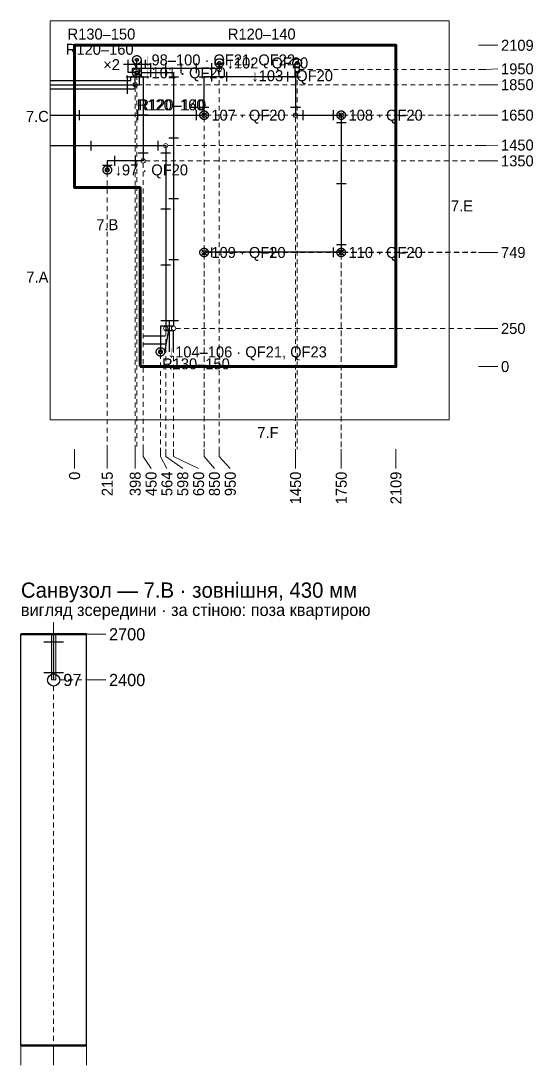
# Paper-space layout '08 Розгортки (продовження)' of a CAD drawing. Header units: millimetres. Extents: x 0 to 841, y 0 to 594.
# Drawn here: x 414 to 498.1, y 284.5 to 455.9 of the extents above; entities that cross this region are included whole.
import ezdxf
from ezdxf.enums import TextEntityAlignment as Align

# ---------------------------------------------------------------- set-up
doc = ezdxf.new("R2010")
doc.units = ezdxf.units.MM
doc.linetypes.add('E_CABLE_DASH', pattern=[360, 240, -120])
for name, color, linetype in [('E-ELEV', 7, 'Continuous'), ('M-FIX', 7, 'Continuous'), ('W-CABLE-DEVICE-RCD', 1, 'E_CABLE_DASH'), ('W-CABLE-LIGHT-RCD', 1, 'E_CABLE_DASH'), ('W-CABLE-SOCKET-RCD', 1, 'E_CABLE_DASH')]:
    doc.layers.add(name, color=color, linetype=linetype)
doc.styles.add('PLEX_LIGHT', font='IBMPlexSans-Light.ttf')

psp = doc.layouts.new('08 Розгортки (продовження)')

# ---------------------------------------------------------------- hatches: boundary and pattern name
at = {"layer": 'E-ELEV', "true_color": 0xe4ded3}
h = psp.add_hatch(color=7, dxfattribs=at)
h.dxf.hatch_style = 1
h.paths.add_polyline_path([(419.05, 347.69), (419.8, 347.69), (419.8, 355.19), (419.05, 355.19)])

# ---------------------------------------------------------------- linework, layer by layer
at = {"layer": 'E-ELEV', "lineweight": 13, "true_color": 0x29251f}
for p, q in [((489.12, 451.85), (490.32, 451.85)), ((490.32, 451.85), (492.32, 451.85)), ((489.12, 447.88), (490.32, 447.88)), ((490.32, 447.88), (492.32, 447.98)), ((489.12, 445.38), (490.32, 445.38)), ((490.32, 445.38), (492.32, 445.38)), ((489.12, 440.38), (490.32, 440.38)), ((490.32, 440.38), (492.32, 440.38)), ((489.12, 435.38), (490.32, 435.38)), ((490.32, 435.38), (492.32, 435.48)), ((489.12, 432.88), (490.32, 432.88)), ((490.32, 432.88), (492.32, 432.88)), ((489.12, 417.85), (490.32, 417.85)), ((490.32, 417.85), (492.32, 417.85)), ((489.12, 405.38), (490.32, 405.38)), ((490.32, 405.38), (492.32, 405.38)), ((489.12, 399.13), (490.32, 399.13)), ((490.32, 399.13), (492.32, 399.13)), ((422.85, 385.58), (422.85, 384.38)), ((428.22, 385.58), (428.22, 384.38)), ((432.8, 385.58), (432.8, 384.38)), ((434.1, 385.58), (434.1, 384.38)), ((436.95, 385.58), (436.95, 384.38)), ((437.8, 385.58), (437.8, 384.38)), ((439.1, 385.58), (439.1, 384.38)), ((444.1, 385.58), (444.1, 384.38)), ((446.6, 385.58), (446.6, 384.38)), ((459.1, 385.58), (459.1, 384.38)), ((466.6, 385.58), (466.6, 384.38)), ((475.57, 385.58), (475.57, 384.38)), ((422.85, 384.38), (422.85, 382.38)), ((428.22, 384.38), (428.22, 382.38)), ((432.8, 384.38), (432.8, 382.38)), ((434.1, 384.38), (435.4, 382.38)), ((436.95, 384.38), (438, 382.38)), ((437.8, 384.38), (440.6, 382.38)), ((439.1, 384.38), (443.2, 382.38)), ((444.1, 384.38), (445.8, 382.38)), ((446.6, 384.38), (448.4, 382.38)), ((459.1, 384.38), (459.1, 382.38)), ((466.6, 384.38), (466.6, 382.38)), ((475.57, 384.38), (475.57, 382.38)), ((424.8, 355.19), (426, 355.19)), ((426, 355.19), (428, 355.19)), ((424.8, 347.69), (426, 347.69)), ((426, 347.69), (428, 347.69)), ((414.05, 287.69), (414.05, 286.49)), ((414.05, 286.49), (414.05, 284.49)), ((419.42, 287.69), (419.42, 286.49)), ((419.42, 286.49), (419.42, 284.49)), ((424.8, 287.69), (424.8, 286.49)), ((424.8, 286.49), (424.8, 284.49))]:
    psp.add_line(p, q, dxfattribs=at)
at = {"layer": 'E-ELEV', "lineweight": 13, "true_color": 0xd9d3c8}
for p, q in [((446.6, 447.53), (446.6, 446.73)), ((459.37, 447.53), (459.37, 446.73)), ((459.72, 447.88), (460.52, 447.88)), ((461.12, 447.88), (461.92, 447.88)), ((462.52, 447.88), (463.32, 447.88)), ((463.92, 447.88), (464.72, 447.88)), ((465.32, 447.88), (466.12, 447.88)), ((466.72, 447.88), (467.52, 447.88)), ((468.12, 447.88), (468.92, 447.88)), ((469.52, 447.88), (470.32, 447.88)), ((470.92, 447.88), (471.72, 447.88)), ((472.32, 447.88), (473.12, 447.88)), ((473.72, 447.88), (474.52, 447.88)), ((475.12, 447.88), (475.92, 447.88)), ((476.52, 447.88), (477.32, 447.88)), ((477.92, 447.88), (478.72, 447.88)), ((479.32, 447.88), (480.12, 447.88)), ((480.72, 447.88), (481.52, 447.88)), ((482.12, 447.88), (482.92, 447.88)), ((483.52, 447.88), (484.32, 447.88)), ((484.92, 447.88), (485.72, 447.88)), ((486.32, 447.88), (487.12, 447.88)), ((487.72, 447.88), (488.52, 447.88)), ((433.07, 446.98), (433.07, 446.18)), ((433.07, 445.58), (433.07, 444.78)), ((446.6, 446.13), (446.6, 445.33)), ((459.37, 446.13), (459.37, 445.33)), ((432.8, 445.03), (432.8, 444.23)), ((433.07, 444.18), (433.07, 443.38)), ((433.15, 445.38), (433.95, 445.38)), ((434.55, 445.38), (435.35, 445.38)), ((435.95, 445.38), (436.75, 445.38)), ((437.35, 445.38), (438.15, 445.38)), ((438.75, 445.38), (439.55, 445.38)), ((440.15, 445.38), (440.95, 445.38)), ((441.55, 445.38), (442.35, 445.38)), ((442.95, 445.38), (443.75, 445.38)), ((444.35, 445.38), (445.15, 445.38)), ((445.75, 445.38), (446.55, 445.38)), ((446.6, 444.73), (446.6, 443.93)), ((447.15, 445.38), (447.95, 445.38)), ((448.55, 445.38), (449.35, 445.38)), ((449.95, 445.38), (450.75, 445.38)), ((451.35, 445.38), (452.15, 445.38)), ((452.75, 445.38), (453.55, 445.38)), ((454.15, 445.38), (454.95, 445.38)), ((455.55, 445.38), (456.35, 445.38)), ((456.95, 445.38), (457.75, 445.38)), ((458.35, 445.38), (459.15, 445.38)), ((459.37, 444.73), (459.37, 443.93)), ((459.75, 445.38), (460.55, 445.38)), ((461.15, 445.38), (461.95, 445.38)), ((462.55, 445.38), (463.35, 445.38)), ((463.95, 445.38), (464.75, 445.38)), ((465.35, 445.38), (466.15, 445.38)), ((466.75, 445.38), (467.55, 445.38)), ((468.15, 445.38), (468.95, 445.38)), ((469.55, 445.38), (470.35, 445.38)), ((470.95, 445.38), (471.75, 445.38)), ((472.35, 445.38), (473.15, 445.38)), ((473.75, 445.38), (474.55, 445.38)), ((475.15, 445.38), (475.95, 445.38)), ((476.55, 445.38), (477.35, 445.38)), ((477.95, 445.38), (478.75, 445.38)), ((479.35, 445.38), (480.15, 445.38)), ((480.75, 445.38), (481.55, 445.38)), ((482.15, 445.38), (482.95, 445.38)), ((483.55, 445.38), (484.35, 445.38)), ((484.95, 445.38), (485.75, 445.38)), ((486.35, 445.38), (487.15, 445.38)), ((487.75, 445.38), (488.55, 445.38)), ((432.8, 443.63), (432.8, 442.83)), ((432.8, 442.23), (432.8, 441.43)), ((433.07, 442.78), (433.07, 441.98)), ((446.6, 443.33), (446.6, 442.53)), ((459.37, 443.33), (459.37, 442.53)), ((432.8, 440.83), (432.8, 440.03)), ((433.07, 441.38), (433.07, 440.58)), ((446.6, 441.93), (446.6, 441.13)), ((446.6, 440.53), (446.6, 439.73)), ((459.37, 441.93), (459.37, 441.13)), ((459.37, 440.53), (459.37, 439.73)), ((432.8, 439.43), (432.8, 438.63)), ((433.07, 439.98), (433.07, 439.18)), ((444.1, 440.03), (444.1, 439.23)), ((444.45, 440.38), (445.25, 440.38)), ((445.85, 440.38), (446.65, 440.38)), ((446.6, 439.13), (446.6, 438.33)), ((447.25, 440.38), (448.05, 440.38)), ((448.65, 440.38), (449.45, 440.38)), ((450.05, 440.38), (450.85, 440.38)), ((451.45, 440.38), (452.25, 440.38)), ((452.85, 440.38), (453.65, 440.38)), ((454.25, 440.38), (455.05, 440.38)), ((455.65, 440.38), (456.45, 440.38)), ((457.05, 440.38), (457.85, 440.38)), ((458.45, 440.38), (459.25, 440.38)), ((459.1, 440.03), (459.1, 439.23)), ((459.37, 439.13), (459.37, 438.33)), ((459.85, 440.38), (460.65, 440.38)), ((461.25, 440.38), (462.05, 440.38)), ((462.65, 440.38), (463.45, 440.38)), ((464.05, 440.38), (464.85, 440.38)), ((465.45, 440.38), (466.25, 440.38)), ((466.6, 440.03), (466.6, 439.23)), ((466.85, 440.38), (467.65, 440.38)), ((466.95, 440.38), (467.75, 440.38)), ((466.95, 440.38), (467.75, 440.38)), ((468.25, 440.38), (469.05, 440.38)), ((468.35, 440.38), (469.15, 440.38)), ((468.35, 440.38), (469.15, 440.38)), ((469.65, 440.38), (470.45, 440.38)), ((469.75, 440.38), (470.55, 440.38)), ((469.75, 440.38), (470.55, 440.38)), ((471.05, 440.38), (471.85, 440.38)), ((471.15, 440.38), (471.95, 440.38)), ((471.15, 440.38), (471.95, 440.38)), ((472.45, 440.38), (473.25, 440.38)), ((472.55, 440.38), (473.35, 440.38)), ((472.55, 440.38), (473.35, 440.38)), ((473.85, 440.38), (474.65, 440.38)), ((473.95, 440.38), (474.75, 440.38)), ((473.95, 440.38), (474.75, 440.38)), ((475.25, 440.38), (476.05, 440.38)), ((475.35, 440.38), (476.15, 440.38)), ((475.35, 440.38), (476.15, 440.38)), ((476.65, 440.38), (477.45, 440.38)), ((476.75, 440.38), (477.55, 440.38)), ((476.75, 440.38), (477.55, 440.38)), ((478.05, 440.38), (478.85, 440.38)), ((478.15, 440.38), (478.95, 440.38)), ((478.15, 440.38), (478.95, 440.38)), ((479.45, 440.38), (480.25, 440.38)), ((479.55, 440.38), (480.35, 440.38)), ((479.55, 440.38), (480.35, 440.38)), ((480.85, 440.38), (481.65, 440.38)), ((480.95, 440.38), (481.75, 440.38)), ((480.95, 440.38), (481.75, 440.38)), ((482.25, 440.38), (483.05, 440.38)), ((482.35, 440.38), (483.15, 440.38)), ((482.35, 440.38), (483.15, 440.38)), ((483.65, 440.38), (484.45, 440.38)), ((483.75, 440.38), (484.55, 440.38)), ((483.75, 440.38), (484.55, 440.38)), ((485.05, 440.38), (485.85, 440.38)), ((485.15, 440.38), (485.95, 440.38)), ((485.15, 440.38), (485.95, 440.38)), ((486.45, 440.38), (487.25, 440.38)), ((486.55, 440.38), (487.35, 440.38)), ((486.55, 440.38), (487.35, 440.38)), ((487.85, 440.38), (488.65, 440.38)), ((487.95, 440.38), (488.75, 440.38)), ((487.95, 440.38), (488.75, 440.38)), ((432.8, 438.03), (432.8, 437.23)), ((433.07, 438.58), (433.07, 437.78)), ((433.07, 437.18), (433.07, 436.38)), ((444.1, 438.63), (444.1, 437.83)), ((444.1, 437.23), (444.1, 436.43)), ((446.6, 437.73), (446.6, 436.93)), ((459.1, 438.63), (459.1, 437.83)), ((459.1, 437.23), (459.1, 436.43)), ((459.37, 437.73), (459.37, 436.93)), ((466.6, 438.63), (466.6, 437.83)), ((466.6, 437.23), (466.6, 436.43)), ((432.8, 436.63), (432.8, 435.83)), ((433.07, 435.78), (433.07, 434.98)), ((438.15, 435.38), (438.95, 435.38)), ((439.55, 435.38), (440.35, 435.38)), ((440.95, 435.38), (441.75, 435.38)), ((442.35, 435.38), (443.15, 435.38)), ((443.75, 435.38), (444.55, 435.38)), ((444.1, 435.83), (444.1, 435.03)), ((445.15, 435.38), (445.95, 435.38)), ((446.55, 435.38), (447.35, 435.38)), ((446.6, 436.33), (446.6, 435.53)), ((447.95, 435.38), (448.75, 435.38)), ((449.35, 435.38), (450.15, 435.38)), ((450.75, 435.38), (451.55, 435.38)), ((452.15, 435.38), (452.95, 435.38)), ((453.55, 435.38), (454.35, 435.38)), ((454.95, 435.38), (455.75, 435.38)), ((456.35, 435.38), (457.15, 435.38)), ((457.75, 435.38), (458.55, 435.38)), ((459.1, 435.83), (459.1, 435.03)), ((459.15, 435.38), (459.95, 435.38)), ((459.37, 436.33), (459.37, 435.53)), ((460.55, 435.38), (461.35, 435.38)), ((461.95, 435.38), (462.75, 435.38)), ((463.35, 435.38), (464.15, 435.38)), ((464.75, 435.38), (465.55, 435.38)), ((466.15, 435.38), (466.95, 435.38)), ((466.6, 435.83), (466.6, 435.03)), ((467.55, 435.38), (468.35, 435.38)), ((468.95, 435.38), (469.75, 435.38)), ((470.35, 435.38), (471.15, 435.38)), ((471.75, 435.38), (472.55, 435.38)), ((473.15, 435.38), (473.95, 435.38)), ((474.55, 435.38), (475.35, 435.38)), ((475.95, 435.38), (476.75, 435.38)), ((477.35, 435.38), (478.15, 435.38)), ((478.75, 435.38), (479.55, 435.38)), ((480.15, 435.38), (480.95, 435.38)), ((481.55, 435.38), (482.35, 435.38)), ((482.95, 435.38), (483.75, 435.38)), ((484.35, 435.38), (485.15, 435.38)), ((485.75, 435.38), (486.55, 435.38)), ((487.15, 435.38), (487.95, 435.38)), ((488.55, 435.38), (489.12, 435.38)), ((432.8, 435.23), (432.8, 434.43)), ((432.8, 433.83), (432.8, 433.03)), ((433.07, 434.38), (433.07, 433.58)), ((444.1, 434.43), (444.1, 433.63)), ((446.6, 434.93), (446.6, 434.13)), ((459.1, 434.43), (459.1, 433.63)), ((459.37, 434.93), (459.37, 434.13)), ((466.6, 434.43), (466.6, 433.63)), ((432.8, 432.43), (432.8, 431.63)), ((433.07, 432.98), (433.07, 432.18)), ((434.1, 432.53), (434.1, 431.73)), ((434.45, 432.88), (435.25, 432.88)), ((435.85, 432.88), (436.65, 432.88)), ((437.25, 432.88), (438.05, 432.88)), ((438.65, 432.88), (439.45, 432.88)), ((440.05, 432.88), (440.85, 432.88)), ((441.45, 432.88), (442.25, 432.88)), ((442.85, 432.88), (443.65, 432.88)), ((444.1, 433.03), (444.1, 432.23)), ((444.25, 432.88), (445.05, 432.88)), ((445.65, 432.88), (446.45, 432.88)), ((446.6, 433.53), (446.6, 432.73)), ((446.6, 432.13), (446.6, 431.33)), ((447.05, 432.88), (447.85, 432.88)), ((448.45, 432.88), (449.25, 432.88)), ((449.85, 432.88), (450.65, 432.88)), ((451.25, 432.88), (452.05, 432.88)), ((452.65, 432.88), (453.45, 432.88)), ((454.05, 432.88), (454.85, 432.88)), ((455.45, 432.88), (456.25, 432.88)), ((456.85, 432.88), (457.65, 432.88)), ((458.25, 432.88), (459.05, 432.88)), ((459.1, 433.03), (459.1, 432.23)), ((459.37, 433.53), (459.37, 432.73)), ((459.37, 432.13), (459.37, 431.33)), ((459.65, 432.88), (460.45, 432.88)), ((461.05, 432.88), (461.85, 432.88)), ((462.45, 432.88), (463.25, 432.88)), ((463.85, 432.88), (464.65, 432.88)), ((465.25, 432.88), (466.05, 432.88)), ((466.6, 433.03), (466.6, 432.23)), ((466.65, 432.88), (467.45, 432.88)), ((468.05, 432.88), (468.85, 432.88)), ((469.45, 432.88), (470.25, 432.88)), ((470.85, 432.88), (471.65, 432.88)), ((472.25, 432.88), (473.05, 432.88)), ((473.65, 432.88), (474.45, 432.88)), ((475.05, 432.88), (475.85, 432.88)), ((476.45, 432.88), (477.25, 432.88)), ((477.85, 432.88), (478.65, 432.88)), ((479.25, 432.88), (480.05, 432.88)), ((480.65, 432.88), (481.45, 432.88)), ((482.05, 432.88), (482.85, 432.88)), ((483.45, 432.88), (484.25, 432.88)), ((484.85, 432.88), (485.65, 432.88)), ((486.25, 432.88), (487.05, 432.88)), ((487.65, 432.88), (488.45, 432.88)), ((489.05, 432.88), (489.12, 432.88)), ((428.22, 431.05), (428.22, 430.25)), ((432.8, 431.03), (432.8, 430.23)), ((433.07, 431.58), (433.07, 430.78)), ((433.07, 430.18), (433.07, 429.38)), ((434.1, 431.13), (434.1, 430.33)), ((444.1, 431.63), (444.1, 430.83)), ((444.1, 430.23), (444.1, 429.43)), ((446.6, 430.73), (446.6, 429.93)), ((459.1, 431.63), (459.1, 430.83)), ((459.1, 430.23), (459.1, 429.43)), ((459.37, 430.73), (459.37, 429.93)), ((466.6, 431.63), (466.6, 430.83)), ((466.6, 430.23), (466.6, 429.43)), ((428.22, 429.65), (428.22, 428.85)), ((432.8, 429.63), (432.8, 428.83)), ((433.07, 428.78), (433.07, 427.98)), ((434.1, 429.73), (434.1, 428.93)), ((444.1, 428.83), (444.1, 428.03)), ((446.6, 429.33), (446.6, 428.53)), ((459.1, 428.83), (459.1, 428.03)), ((459.37, 429.33), (459.37, 428.53)), ((466.6, 428.83), (466.6, 428.03)), ((428.22, 428.25), (428.22, 427.45)), ((428.22, 426.85), (428.22, 426.05)), ((432.8, 428.23), (432.8, 427.43)), ((432.8, 426.83), (432.8, 426.03)), ((433.07, 427.38), (433.07, 426.58)), ((434.1, 428.33), (434.1, 427.53)), ((434.1, 426.93), (434.1, 426.13)), ((444.1, 427.43), (444.1, 426.63)), ((446.6, 427.93), (446.6, 427.13)), ((459.1, 427.43), (459.1, 426.63)), ((459.37, 427.93), (459.37, 427.13)), ((466.6, 427.43), (466.6, 426.63)), ((428.22, 425.45), (428.22, 424.65)), ((432.8, 425.43), (432.8, 424.63)), ((433.07, 425.98), (433.07, 425.18)), ((434.1, 425.53), (434.1, 424.73)), ((444.1, 426.03), (444.1, 425.23)), ((446.6, 426.53), (446.6, 425.73)), ((446.6, 425.13), (446.6, 424.33)), ((459.1, 426.03), (459.1, 425.23)), ((459.37, 426.53), (459.37, 425.73)), ((459.37, 425.13), (459.37, 424.33)), ((466.6, 426.03), (466.6, 425.23)), ((428.22, 424.05), (428.22, 423.25)), ((432.8, 424.03), (432.8, 423.23)), ((433.07, 424.58), (433.07, 423.78)), ((434.1, 424.13), (434.1, 423.33)), ((444.1, 424.63), (444.1, 423.83)), ((446.6, 423.73), (446.6, 422.93)), ((459.1, 424.63), (459.1, 423.83)), ((459.37, 423.73), (459.37, 422.93)), ((466.6, 424.63), (466.6, 423.83)), ((428.22, 422.65), (428.22, 421.85)), ((432.8, 422.63), (432.8, 421.83)), ((433.07, 423.18), (433.07, 422.38)), ((433.07, 421.78), (433.07, 420.98)), ((434.1, 422.73), (434.1, 421.93)), ((444.1, 423.23), (444.1, 422.43)), ((444.1, 421.83), (444.1, 421.03)), ((446.6, 422.33), (446.6, 421.53)), ((459.1, 423.23), (459.1, 422.43)), ((459.1, 421.83), (459.1, 421.03)), ((459.37, 422.33), (459.37, 421.53)), ((466.6, 423.23), (466.6, 422.43)), ((466.6, 421.83), (466.6, 421.03)), ((428.22, 421.25), (428.22, 420.45)), ((428.22, 419.85), (428.22, 419.05)), ((432.8, 421.23), (432.8, 420.43)), ((433.07, 420.38), (433.07, 419.58)), ((434.1, 421.33), (434.1, 420.53)), ((434.1, 419.93), (434.1, 419.13)), ((444.1, 420.43), (444.1, 419.63)), ((446.6, 420.93), (446.6, 420.13)), ((459.1, 420.43), (459.1, 419.63)), ((459.37, 420.93), (459.37, 420.13)), ((466.6, 420.43), (466.6, 419.63)), ((428.22, 418.45), (428.22, 417.65)), ((432.8, 419.83), (432.8, 419.03)), ((432.8, 418.43), (432.8, 417.63)), ((433.07, 418.98), (433.07, 418.18)), ((434.1, 418.53), (434.1, 417.73)), ((444.1, 419.03), (444.1, 418.23)), ((446.6, 419.53), (446.6, 418.73)), ((459.1, 419.03), (459.1, 418.23)), ((459.37, 419.53), (459.37, 418.73)), ((466.6, 419.03), (466.6, 418.23)), ((428.22, 417.05), (428.22, 416.25)), ((432.8, 417.03), (432.8, 416.23)), ((433.07, 417.58), (433.07, 416.78)), ((434.1, 417.13), (434.1, 416.33)), ((444.1, 417.63), (444.1, 416.83)), ((444.1, 417.5), (444.1, 416.7)), ((444.1, 417.5), (444.1, 416.7)), ((444.45, 417.85), (445.25, 417.85)), ((445.85, 417.85), (446.65, 417.85)), ((446.6, 418.13), (446.6, 417.33)), ((446.6, 416.73), (446.6, 415.93)), ((447.25, 417.85), (448.05, 417.85)), ((448.65, 417.85), (449.45, 417.85)), ((450.05, 417.85), (450.85, 417.85)), ((451.45, 417.85), (452.25, 417.85)), ((452.85, 417.85), (453.65, 417.85)), ((454.25, 417.85), (455.05, 417.85)), ((455.65, 417.85), (456.45, 417.85)), ((457.05, 417.85), (457.85, 417.85)), ((458.45, 417.85), (459.25, 417.85)), ((459.1, 417.63), (459.1, 416.83)), ((459.37, 418.13), (459.37, 417.33)), ((459.37, 416.73), (459.37, 415.93)), ((459.85, 417.85), (460.65, 417.85)), ((461.25, 417.85), (462.05, 417.85)), ((462.65, 417.85), (463.45, 417.85)), ((464.05, 417.85), (464.85, 417.85)), ((465.45, 417.85), (466.25, 417.85)), ((466.6, 417.63), (466.6, 416.83)), ((466.6, 417.5), (466.6, 416.7)), ((466.6, 417.5), (466.6, 416.7)), ((466.85, 417.85), (467.65, 417.85)), ((466.95, 417.88), (467.75, 417.88)), ((466.95, 417.85), (467.75, 417.85)), ((468.25, 417.85), (469.05, 417.85)), ((468.35, 417.88), (469.15, 417.88)), ((468.35, 417.85), (469.15, 417.85)), ((469.65, 417.85), (470.45, 417.85)), ((469.75, 417.88), (470.55, 417.88)), ((469.75, 417.85), (470.55, 417.85)), ((471.05, 417.85), (471.85, 417.85)), ((471.15, 417.88), (471.95, 417.88)), ((471.15, 417.85), (471.95, 417.85)), ((472.45, 417.85), (473.25, 417.85)), ((472.55, 417.88), (473.35, 417.88)), ((472.55, 417.85), (473.35, 417.85)), ((473.85, 417.85), (474.65, 417.85)), ((473.95, 417.88), (474.75, 417.88)), ((473.95, 417.85), (474.75, 417.85)), ((475.25, 417.85), (476.05, 417.85)), ((475.35, 417.88), (476.15, 417.88)), ((475.35, 417.85), (476.15, 417.85)), ((476.65, 417.85), (477.45, 417.85)), ((476.75, 417.88), (477.55, 417.88)), ((476.75, 417.85), (477.55, 417.85)), ((478.05, 417.85), (478.85, 417.85)), ((478.15, 417.88), (478.95, 417.88)), ((478.15, 417.85), (478.95, 417.85)), ((479.45, 417.85), (480.25, 417.85)), ((479.55, 417.88), (480.35, 417.88)), ((479.55, 417.85), (480.35, 417.85)), ((480.85, 417.85), (481.65, 417.85)), ((480.95, 417.88), (481.75, 417.88)), ((480.95, 417.85), (481.75, 417.85)), ((482.25, 417.85), (483.05, 417.85)), ((482.35, 417.88), (483.15, 417.88)), ((482.35, 417.85), (483.15, 417.85)), ((483.65, 417.85), (484.45, 417.85)), ((483.75, 417.88), (484.55, 417.88)), ((483.75, 417.85), (484.55, 417.85)), ((485.05, 417.85), (485.85, 417.85)), ((485.15, 417.88), (485.95, 417.88)), ((485.15, 417.85), (485.95, 417.85)), ((486.45, 417.85), (487.25, 417.85)), ((486.55, 417.88), (487.35, 417.88)), ((486.55, 417.85), (487.35, 417.85)), ((487.85, 417.85), (488.65, 417.85)), ((487.95, 417.88), (488.75, 417.88)), ((487.95, 417.85), (488.75, 417.85)), ((428.22, 415.65), (428.22, 414.85)), ((432.8, 415.63), (432.8, 414.83)), ((433.07, 416.18), (433.07, 415.38)), ((433.07, 414.78), (433.07, 413.98)), ((434.1, 415.73), (434.1, 414.93)), ((444.1, 416.23), (444.1, 415.43)), ((444.1, 416.1), (444.1, 415.3)), ((444.1, 416.1), (444.1, 415.3)), ((444.1, 414.83), (444.1, 414.03)), ((444.1, 414.7), (444.1, 413.9)), ((444.1, 414.7), (444.1, 413.9)), ((446.6, 415.33), (446.6, 414.53)), ((459.1, 416.23), (459.1, 415.43)), ((459.1, 414.83), (459.1, 414.03)), ((459.37, 415.33), (459.37, 414.53)), ((466.6, 416.23), (466.6, 415.43)), ((466.6, 416.1), (466.6, 415.3)), ((466.6, 416.1), (466.6, 415.3)), ((466.6, 414.83), (466.6, 414.03)), ((466.6, 414.7), (466.6, 413.9)), ((466.6, 414.7), (466.6, 413.9)), ((428.22, 414.25), (428.22, 413.45)), ((432.8, 414.23), (432.8, 413.43)), ((433.07, 413.38), (433.07, 412.58)), ((434.1, 414.33), (434.1, 413.53)), ((444.1, 413.43), (444.1, 412.63)), ((444.1, 413.3), (444.1, 412.5)), ((444.1, 413.3), (444.1, 412.5)), ((446.6, 413.93), (446.6, 413.13)), ((459.1, 413.43), (459.1, 412.63)), ((459.37, 413.93), (459.37, 413.13)), ((466.6, 413.43), (466.6, 412.63)), ((466.6, 413.3), (466.6, 412.5)), ((466.6, 413.3), (466.6, 412.5)), ((428.22, 412.85), (428.22, 412.05)), ((428.22, 411.45), (428.22, 410.65)), ((432.8, 412.83), (432.8, 412.03)), ((432.8, 411.43), (432.8, 410.63)), ((433.07, 411.98), (433.07, 411.18)), ((434.1, 412.93), (434.1, 412.13)), ((434.1, 411.53), (434.1, 410.73)), ((444.1, 412.03), (444.1, 411.23)), ((444.1, 411.9), (444.1, 411.1)), ((444.1, 411.9), (444.1, 411.1)), ((446.6, 412.53), (446.6, 411.73)), ((459.1, 412.03), (459.1, 411.23)), ((459.37, 412.53), (459.37, 411.73)), ((466.6, 412.03), (466.6, 411.23)), ((466.6, 411.9), (466.6, 411.1)), ((466.6, 411.9), (466.6, 411.1)), ((428.22, 410.05), (428.22, 409.25)), ((432.8, 410.03), (432.8, 409.23)), ((433.07, 410.58), (433.07, 409.78)), ((434.1, 410.13), (434.1, 409.33)), ((444.1, 410.63), (444.1, 409.83)), ((444.1, 410.5), (444.1, 409.7)), ((444.1, 410.5), (444.1, 409.7)), ((446.6, 411.13), (446.6, 410.33)), ((446.6, 409.73), (446.6, 408.93)), ((459.1, 410.63), (459.1, 409.83)), ((459.37, 411.13), (459.37, 410.33)), ((459.37, 409.73), (459.37, 408.93)), ((466.6, 410.63), (466.6, 409.83)), ((466.6, 410.5), (466.6, 409.7)), ((466.6, 410.5), (466.6, 409.7)), ((428.22, 408.65), (428.22, 407.85)), ((432.8, 408.63), (432.8, 407.83)), ((433.07, 409.18), (433.07, 408.38)), ((434.1, 408.73), (434.1, 407.93)), ((444.1, 409.23), (444.1, 408.43)), ((444.1, 409.1), (444.1, 408.3)), ((444.1, 409.1), (444.1, 408.3)), ((446.6, 408.33), (446.6, 407.53)), ((459.1, 409.23), (459.1, 408.43)), ((459.37, 408.33), (459.37, 407.53)), ((466.6, 409.23), (466.6, 408.43)), ((466.6, 409.1), (466.6, 408.3)), ((466.6, 409.1), (466.6, 408.3)), ((428.22, 407.25), (428.22, 406.45)), ((432.8, 407.23), (432.8, 406.43)), ((433.07, 407.78), (433.07, 406.98)), ((433.07, 406.38), (433.07, 405.58)), ((434.1, 407.33), (434.1, 406.53)), ((444.1, 407.83), (444.1, 407.03)), ((444.1, 407.7), (444.1, 406.9)), ((444.1, 407.7), (444.1, 406.9)), ((444.1, 406.43), (444.1, 405.63)), ((444.1, 406.3), (444.1, 405.5)), ((444.1, 406.3), (444.1, 405.5)), ((446.6, 406.93), (446.6, 406.13)), ((459.1, 407.83), (459.1, 407.03)), ((459.1, 406.43), (459.1, 405.63)), ((459.37, 406.93), (459.37, 406.13)), ((466.6, 407.83), (466.6, 407.03)), ((466.6, 407.7), (466.6, 406.9)), ((466.6, 407.7), (466.6, 406.9)), ((466.6, 406.43), (466.6, 405.63)), ((466.6, 406.3), (466.6, 405.5)), ((466.6, 406.3), (466.6, 405.5)), ((428.22, 405.85), (428.22, 405.05)), ((428.22, 404.45), (428.22, 403.65)), ((432.8, 405.83), (432.8, 405.03)), ((432.8, 404.43), (432.8, 403.63)), ((433.07, 404.98), (433.07, 404.18)), ((434.1, 405.93), (434.1, 405.13)), ((434.1, 404.53), (434.1, 403.73)), ((437.8, 405.03), (437.8, 404.23)), ((439.1, 405.03), (439.1, 404.23)), ((439.45, 405.38), (440.25, 405.38)), ((440.85, 405.38), (441.65, 405.38)), ((442.25, 405.38), (443.05, 405.38)), ((443.65, 405.38), (444.45, 405.38)), ((444.1, 405.03), (444.1, 404.23)), ((444.1, 404.9), (444.1, 404.1)), ((444.1, 404.9), (444.1, 404.1)), ((445.05, 405.38), (445.85, 405.38)), ((446.45, 405.38), (447.25, 405.38)), ((446.6, 405.53), (446.6, 404.73)), ((447.85, 405.38), (448.65, 405.38)), ((449.25, 405.38), (450.05, 405.38)), ((450.65, 405.38), (451.45, 405.38)), ((452.05, 405.38), (452.85, 405.38)), ((453.45, 405.38), (454.25, 405.38)), ((454.85, 405.38), (455.65, 405.38)), ((456.25, 405.38), (457.05, 405.38)), ((457.65, 405.38), (458.45, 405.38)), ((459.05, 405.38), (459.85, 405.38)), ((459.1, 405.03), (459.1, 404.23)), ((459.37, 405.53), (459.37, 404.73)), ((460.45, 405.38), (461.25, 405.38)), ((461.85, 405.38), (462.65, 405.38)), ((463.25, 405.38), (464.05, 405.38)), ((464.65, 405.38), (465.45, 405.38)), ((466.05, 405.38), (466.85, 405.38)), ((466.6, 405.03), (466.6, 404.23)), ((466.6, 404.9), (466.6, 404.1)), ((466.6, 404.9), (466.6, 404.1)), ((467.45, 405.38), (468.25, 405.38)), ((468.85, 405.38), (469.65, 405.38)), ((470.25, 405.38), (471.05, 405.38)), ((471.65, 405.38), (472.45, 405.38)), ((473.05, 405.38), (473.85, 405.38)), ((474.45, 405.38), (475.25, 405.38)), ((475.85, 405.38), (476.65, 405.38)), ((477.25, 405.38), (478.05, 405.38)), ((478.65, 405.38), (479.45, 405.38)), ((480.05, 405.38), (480.85, 405.38)), ((481.45, 405.38), (482.25, 405.38)), ((482.85, 405.38), (483.65, 405.38)), ((484.25, 405.38), (485.05, 405.38)), ((485.65, 405.38), (486.45, 405.38)), ((487.05, 405.38), (487.85, 405.38)), ((488.45, 405.38), (489.12, 405.38)), ((428.22, 403.05), (428.22, 402.25)), ((432.8, 403.03), (432.8, 402.23)), ((433.07, 403.58), (433.07, 402.78)), ((434.1, 403.13), (434.1, 402.33)), ((437.8, 403.63), (437.8, 402.83)), ((439.1, 403.63), (439.1, 402.83)), ((444.1, 403.63), (444.1, 402.83)), ((444.1, 403.5), (444.1, 402.7)), ((444.1, 403.5), (444.1, 402.7)), ((446.6, 404.13), (446.6, 403.33)), ((446.6, 402.73), (446.6, 401.93)), ((459.1, 403.63), (459.1, 402.83)), ((459.37, 404.13), (459.37, 403.33)), ((459.37, 402.73), (459.37, 401.93)), ((466.6, 403.63), (466.6, 402.83)), ((466.6, 403.5), (466.6, 402.7)), ((466.6, 403.5), (466.6, 402.7)), ((428.22, 401.65), (428.22, 400.85)), ((432.8, 401.63), (432.8, 400.83)), ((433.07, 402.18), (433.07, 401.38)), ((434.1, 401.73), (434.1, 400.93)), ((436.95, 401.18), (436.95, 400.38)), ((437.8, 402.23), (437.8, 401.43)), ((439.1, 402.23), (439.1, 401.43)), ((444.1, 402.23), (444.1, 401.43)), ((444.1, 402.1), (444.1, 401.3)), ((444.1, 402.1), (444.1, 401.3)), ((446.6, 401.33), (446.6, 400.53)), ((459.1, 402.23), (459.1, 401.43)), ((459.37, 401.33), (459.37, 400.53)), ((466.6, 402.23), (466.6, 401.43)), ((466.6, 402.1), (466.6, 401.3)), ((466.6, 402.1), (466.6, 401.3)), ((428.22, 400.25), (428.22, 399.45)), ((432.8, 400.23), (432.8, 399.43)), ((433.07, 400.78), (433.07, 399.98)), ((433.07, 399.38), (433.07, 398.58)), ((434.1, 400.33), (434.1, 399.53)), ((436.95, 399.78), (436.95, 398.98)), ((437.8, 400.83), (437.8, 400.03)), ((437.8, 399.43), (437.8, 398.63)), ((439.1, 400.83), (439.1, 400.03)), ((439.1, 399.43), (439.1, 398.63)), ((444.1, 400.83), (444.1, 400.03)), ((444.1, 400.7), (444.1, 399.9)), ((444.1, 400.7), (444.1, 399.9)), ((444.1, 399.43), (444.1, 398.63)), ((444.1, 399.3), (444.1, 398.5)), ((444.1, 399.3), (444.1, 398.5)), ((446.6, 399.93), (446.6, 399.13)), ((459.1, 400.83), (459.1, 400.03)), ((459.1, 399.43), (459.1, 398.63)), ((459.37, 399.93), (459.37, 399.13)), ((466.6, 400.83), (466.6, 400.03)), ((466.6, 400.7), (466.6, 399.9)), ((466.6, 400.7), (466.6, 399.9)), ((466.6, 399.43), (466.6, 398.63)), ((466.6, 399.3), (466.6, 398.5)), ((466.6, 399.3), (466.6, 398.5)), ((428.22, 398.85), (428.22, 398.05)), ((432.8, 398.83), (432.8, 398.03)), ((433.07, 397.98), (433.07, 397.18)), ((434.1, 398.93), (434.1, 398.13)), ((436.95, 398.38), (436.95, 397.58)), ((437.8, 398.03), (437.8, 397.23)), ((439.1, 398.03), (439.1, 397.23)), ((444.1, 398.03), (444.1, 397.23)), ((444.1, 397.9), (444.1, 397.1)), ((444.1, 397.9), (444.1, 397.1)), ((446.6, 398.53), (446.6, 397.73)), ((459.1, 398.03), (459.1, 397.23)), ((459.37, 398.53), (459.37, 397.73)), ((466.6, 398.03), (466.6, 397.23)), ((466.6, 397.9), (466.6, 397.1)), ((466.6, 397.9), (466.6, 397.1)), ((428.22, 397.45), (428.22, 396.65)), ((428.22, 396.05), (428.22, 395.25)), ((432.8, 397.43), (432.8, 396.63)), ((432.8, 396.03), (432.8, 395.23)), ((433.07, 396.58), (433.07, 395.78)), ((434.1, 397.53), (434.1, 396.73)), ((434.1, 396.13), (434.1, 395.33)), ((436.95, 396.98), (436.95, 396.18)), ((437.8, 396.63), (437.8, 395.83)), ((439.1, 396.63), (439.1, 395.83)), ((444.1, 396.63), (444.1, 395.83)), ((444.1, 396.5), (444.1, 395.7)), ((444.1, 396.5), (444.1, 395.7)), ((446.6, 397.13), (446.6, 396.33)), ((459.1, 396.63), (459.1, 395.83)), ((459.37, 397.13), (459.37, 396.33)), ((466.6, 396.63), (466.6, 395.83)), ((466.6, 396.5), (466.6, 395.7)), ((466.6, 396.5), (466.6, 395.7)), ((428.22, 394.65), (428.22, 393.85)), ((432.8, 394.63), (432.8, 393.83)), ((433.07, 395.18), (433.07, 394.38)), ((434.1, 394.73), (434.1, 393.93)), ((436.95, 395.58), (436.95, 394.78)), ((436.95, 394.18), (436.95, 393.38)), ((437.8, 395.23), (437.8, 394.43)), ((439.1, 395.23), (439.1, 394.43)), ((444.1, 395.23), (444.1, 394.43)), ((444.1, 395.1), (444.1, 394.3)), ((444.1, 395.1), (444.1, 394.3)), ((446.6, 395.73), (446.6, 394.93)), ((446.6, 394.33), (446.6, 393.53)), ((459.1, 395.23), (459.1, 394.43)), ((459.37, 395.73), (459.37, 394.93)), ((459.37, 394.33), (459.37, 393.53)), ((466.6, 395.23), (466.6, 394.43)), ((466.6, 395.1), (466.6, 394.3)), ((466.6, 395.1), (466.6, 394.3)), ((428.22, 393.25), (428.22, 392.45)), ((432.8, 393.23), (432.8, 392.43)), ((433.07, 393.78), (433.07, 392.98)), ((434.1, 393.33), (434.1, 392.53)), ((436.95, 392.78), (436.95, 391.98)), ((437.8, 393.83), (437.8, 393.03)), ((437.8, 392.43), (437.8, 391.63)), ((439.1, 393.83), (439.1, 393.03)), ((439.1, 392.43), (439.1, 391.63)), ((444.1, 393.83), (444.1, 393.03)), ((444.1, 393.7), (444.1, 392.9)), ((444.1, 393.7), (444.1, 392.9)), ((444.1, 392.43), (444.1, 391.63)), ((446.6, 392.93), (446.6, 392.13)), ((459.1, 393.83), (459.1, 393.03)), ((459.1, 392.43), (459.1, 391.63)), ((459.37, 392.93), (459.37, 392.13)), ((466.6, 393.83), (466.6, 393.03)), ((466.6, 393.7), (466.6, 392.9)), ((466.6, 393.7), (466.6, 392.9)), ((466.6, 392.43), (466.6, 391.63)), ((428.22, 391.85), (428.22, 391.05)), ((432.8, 391.83), (432.8, 391.03)), ((433.07, 392.38), (433.07, 391.58)), ((433.07, 390.98), (433.07, 390.18)), ((434.1, 391.93), (434.1, 391.13)), ((436.95, 391.38), (436.95, 390.58)), ((437.8, 391.03), (437.8, 390.23)), ((439.1, 391.03), (439.1, 390.23)), ((444.1, 392.3), (444.1, 391.5)), ((444.1, 392.3), (444.1, 391.5)), ((444.1, 391.03), (444.1, 390.23)), ((444.1, 390.9), (444.1, 390.1)), ((444.1, 390.9), (444.1, 390.1)), ((446.6, 391.53), (446.6, 390.73)), ((459.1, 391.03), (459.1, 390.23)), ((459.37, 391.53), (459.37, 390.73)), ((466.6, 392.3), (466.6, 391.5)), ((466.6, 392.3), (466.6, 391.5)), ((466.6, 391.03), (466.6, 390.23)), ((466.6, 390.9), (466.6, 390.1)), ((466.6, 390.9), (466.6, 390.1)), ((428.22, 390.45), (428.22, 389.65)), ((428.22, 389.05), (428.22, 388.25)), ((432.8, 390.43), (432.8, 389.63)), ((432.8, 389.03), (432.8, 388.23)), ((433.07, 389.58), (433.07, 388.78)), ((434.1, 390.53), (434.1, 389.73)), ((434.1, 389.13), (434.1, 388.33)), ((436.95, 389.98), (436.95, 389.18)), ((437.8, 389.63), (437.8, 388.83)), ((439.1, 389.63), (439.1, 388.83)), ((444.1, 389.63), (444.1, 388.83)), ((444.1, 389.5), (444.1, 388.7)), ((444.1, 389.5), (444.1, 388.7)), ((446.6, 390.13), (446.6, 389.33)), ((459.1, 389.63), (459.1, 388.83)), ((459.37, 390.13), (459.37, 389.33)), ((466.6, 389.63), (466.6, 388.83)), ((466.6, 389.5), (466.6, 388.7)), ((466.6, 389.5), (466.6, 388.7)), ((428.22, 387.65), (428.22, 386.85)), ((432.8, 387.63), (432.8, 386.83)), ((433.07, 388.18), (433.07, 387.38)), ((434.1, 387.73), (434.1, 386.93)), ((436.95, 388.58), (436.95, 387.78)), ((437.8, 388.23), (437.8, 387.43)), ((439.1, 388.23), (439.1, 387.43)), ((444.1, 388.23), (444.1, 387.43)), ((444.1, 388.1), (444.1, 387.3)), ((444.1, 388.1), (444.1, 387.3)), ((446.6, 388.73), (446.6, 387.93)), ((446.6, 387.33), (446.6, 386.53)), ((459.1, 388.23), (459.1, 387.43)), ((459.37, 388.73), (459.37, 387.93)), ((459.37, 387.33), (459.37, 386.53)), ((466.6, 388.23), (466.6, 387.43)), ((466.6, 388.1), (466.6, 387.3)), ((466.6, 388.1), (466.6, 387.3)), ((428.22, 386.25), (428.22, 385.58)), ((432.8, 386.23), (432.8, 385.58)), ((433.07, 386.78), (433.07, 385.98)), ((434.1, 386.33), (434.1, 385.58)), ((436.95, 387.18), (436.95, 386.38)), ((436.95, 385.78), (436.95, 385.58)), ((437.8, 386.83), (437.8, 386.03)), ((439.1, 386.83), (439.1, 386.03)), ((444.1, 386.83), (444.1, 386.03)), ((444.1, 386.7), (444.1, 385.9)), ((444.1, 386.7), (444.1, 385.9)), ((446.6, 385.93), (446.6, 385.58)), ((459.1, 386.83), (459.1, 386.03)), ((459.37, 385.93), (459.37, 385.58)), ((466.6, 386.83), (466.6, 386.03)), ((466.6, 386.7), (466.6, 385.9)), ((466.6, 386.7), (466.6, 385.9))]:
    psp.add_line(p, q, dxfattribs=at)
at = {"layer": 'E-ELEV', "lineweight": 15, "true_color": 0xf28e2b}
psp.add_line((419.42, 347.69), (419.42, 357.19), dxfattribs=at)
at = {"layer": 'E-ELEV', "lineweight": 50, "true_color": 0x29251f}
for p, q in [((414.05, 355.19), (424.8, 355.19)), ((414.05, 287.69), (424.8, 287.69))]:
    psp.add_line(p, q, dxfattribs=at)
at = {"layer": 'E-ELEV', "lineweight": 25, "true_color": 0x29251f}
for p, q in [((414.05, 287.69), (414.05, 355.19)), ((424.8, 287.69), (424.8, 355.19))]:
    psp.add_line(p, q, dxfattribs=at)
at = {"layer": 'E-ELEV', "lineweight": 25, "true_color": 0x29251f, "transparency": 33554559}
for p, q in [((417.82, 353.94), (421.02, 353.94)), ((417.82, 348.94), (421.02, 348.94))]:
    psp.add_line(p, q, dxfattribs=at)
at = {"layer": 'E-ELEV', "lineweight": 13, "true_color": 0x9a9288}
for p, q in [((419.42, 346.69), (419.42, 345.89)), ((420.42, 347.69), (421.22, 347.69)), ((421.82, 347.69), (422.62, 347.69)), ((423.22, 347.69), (424.02, 347.69)), ((424.62, 347.69), (424.8, 347.69)), ((419.42, 345.29), (419.42, 344.49)), ((419.42, 343.89), (419.42, 343.09)), ((419.42, 342.49), (419.42, 341.69)), ((419.42, 341.09), (419.42, 340.29)), ((419.42, 339.69), (419.42, 338.89)), ((419.42, 338.29), (419.42, 337.49)), ((419.42, 336.89), (419.42, 336.09)), ((419.42, 335.49), (419.42, 334.69)), ((419.42, 334.09), (419.42, 333.29)), ((419.42, 332.69), (419.42, 331.89)), ((419.42, 331.29), (419.42, 330.49)), ((419.42, 329.89), (419.42, 329.09)), ((419.42, 328.49), (419.42, 327.69)), ((419.42, 327.09), (419.42, 326.29)), ((419.42, 325.69), (419.42, 324.89)), ((419.42, 324.29), (419.42, 323.49)), ((419.42, 322.89), (419.42, 322.09)), ((419.42, 321.49), (419.42, 320.69)), ((419.42, 320.09), (419.42, 319.29)), ((419.42, 318.69), (419.42, 317.89)), ((419.42, 317.29), (419.42, 316.49)), ((419.42, 315.89), (419.42, 315.09)), ((419.42, 314.49), (419.42, 313.69)), ((419.42, 313.09), (419.42, 312.29)), ((419.42, 311.69), (419.42, 310.89)), ((419.42, 310.29), (419.42, 309.49)), ((419.42, 308.89), (419.42, 308.09)), ((419.42, 307.49), (419.42, 306.69)), ((419.42, 306.09), (419.42, 305.29)), ((419.42, 304.69), (419.42, 303.89)), ((419.42, 303.29), (419.42, 302.49)), ((419.42, 301.89), (419.42, 301.09)), ((419.42, 300.49), (419.42, 299.69)), ((419.42, 299.09), (419.42, 298.29)), ((419.42, 297.69), (419.42, 296.89)), ((419.42, 296.29), (419.42, 295.49)), ((419.42, 294.89), (419.42, 294.09)), ((419.42, 293.49), (419.42, 292.69)), ((419.42, 292.09), (419.42, 291.29)), ((419.42, 290.69), (419.42, 289.89)), ((419.42, 289.29), (419.42, 288.49)), ((419.42, 287.89), (419.42, 287.69))]:
    psp.add_line(p, q, dxfattribs=at)
at = {"layer": 'E-ELEV', "lineweight": 13, "true_color": 0xd9d3c8}
psp.add_lwpolyline([(418.85, 390.38), (418.85, 424.5), (418.85, 455.85), (484.32, 455.85), (484.32, 390.38), (418.85, 390.38)], close=True, dxfattribs=at)
at = {"layer": 'E-ELEV', "lineweight": 70, "true_color": 0x29251f}
psp.add_lwpolyline([(433.6, 399.13), (433.6, 428.5), (422.85, 428.5), (422.85, 451.85), (475.57, 451.85), (475.57, 399.13)], close=True, dxfattribs=at)
at = {"layer": 'E-ELEV', "lineweight": 13, "true_color": 0x9a9288}
psp.add_lwpolyline([(419.05, 347.69), (419.8, 347.69), (419.8, 355.19), (419.05, 355.19)], close=True, dxfattribs=at)
for centre in [(433.07, 447.33), (446.6, 447.88), (459.37, 447.88), (459.37, 447.88), (432.8, 445.38), (432.8, 445.38), (444.1, 440.38), (444.1, 440.38), (459.1, 440.38), (466.6, 440.38), (466.6, 440.38), (466.6, 440.38), (437.8, 435.38), (434.1, 432.88), (434.1, 432.88), (428.22, 431.4), (444.1, 417.85), (444.1, 417.85), (444.1, 417.85), (466.6, 417.88), (466.6, 417.85), (466.6, 417.85), (466.6, 417.85), (437.8, 405.38), (439.1, 405.38), (439.1, 405.38), (436.95, 401.53)]:
    psp.add_circle(centre, 0.35, dxfattribs=at)
at = {"layer": 'E-ELEV', "lineweight": 25, "true_color": 0x29251f}
psp.add_circle((419.42, 347.69), 1, dxfattribs=at)
at = {"layer": 'M-FIX', "lineweight": 25, "true_color": 0x29251f}
for p, q in [((435.27, 448.67), (430.87, 448.67)), ((435.35, 446.6), (435.35, 448.9)), ((437.85, 446.6), (437.85, 448.9)), ((440.35, 447.3), (440.35, 448.9)), ((442.85, 447.3), (442.85, 448.9)), ((445.35, 445.9), (445.35, 448.9)), ((447.85, 445.9), (447.85, 447.5)), ((457.85, 445.9), (457.85, 447.5)), ((422.8, 443.88), (422.8, 446.88)), ((434.3, 446.63), (431.3, 446.63)), ((431.55, 443.88), (431.55, 446.88)), ((434.9, 446.63), (433.3, 446.63)), ((439.9, 446.63), (438.3, 446.63)), ((444.9, 446.63), (443.3, 446.63)), ((459.9, 446.63), (458.3, 446.63)), ((423.65, 439.58), (423.65, 441.18)), ((433.25, 439.58), (433.25, 441.18)), ((442.85, 439.58), (442.85, 441.18)), ((444.9, 441.63), (443.3, 441.63)), ((459.9, 441.63), (458.3, 441.63)), ((460.35, 439.58), (460.35, 441.18)), ((465.35, 439.58), (465.35, 441.18)), ((434.9, 440.38), (433.3, 440.38)), ((467.4, 439.13), (465.8, 439.13)), ((425.55, 434.58), (425.55, 436.18)), ((436.55, 434.58), (436.55, 436.18)), ((439.9, 436.63), (438.3, 436.63)), ((429.47, 432.08), (429.47, 433.68)), ((432.85, 432.08), (432.85, 433.68)), ((434.9, 434.13), (433.3, 434.13)), ((438.6, 434.13), (437, 434.13)), ((429.02, 432.14), (427.42, 432.14)), ((467.4, 429.12), (465.8, 429.12)), ((439.9, 426.63), (438.3, 426.63)), ((438.6, 424.96), (437, 424.96)), ((445.35, 417.08), (445.35, 418.68)), ((455.35, 417.08), (455.35, 418.68)), ((465.35, 417.08), (465.35, 418.68)), ((467.4, 419.1), (465.8, 419.1)), ((439.9, 416.63), (438.3, 416.63)), ((438.6, 415.79), (437, 415.79)), ((438.6, 406.63), (437, 406.63)), ((439.9, 406.63), (438.3, 406.63)), ((438.45, 404.93), (438.45, 406.53)), ((437.75, 404.13), (434.05, 404.13)), ((437.75, 402.78), (434.05, 402.78))]:
    psp.add_line(p, q, dxfattribs=at)
at = {"layer": 'W-CABLE-DEVICE-RCD', "lineweight": 25, "true_color": 0x4fb0a0}
psp.add_lwpolyline([(418.85, 445.38), (433.5, 445.38), (433.5, 448.1), (434.47, 448.1), (434.47, 449.45)], dxfattribs=at)
at = {"layer": 'W-CABLE-DEVICE-RCD', "lineweight": 25, "true_color": 0xa8344f}
psp.add_lwpolyline([(418.85, 435.38), (437.8, 435.38), (437.8, 405.03), (439.05, 405.03), (439.05, 401.53)], dxfattribs=at)
at = {"layer": 'W-CABLE-LIGHT-RCD', "lineweight": 13, "true_color": 0xf28e2b}
for p, q in [((443.61, 439.89), (444.59, 440.87)), ((443.61, 440.87), (444.59, 439.89)), ((466.11, 439.89), (467.09, 440.87)), ((466.11, 440.87), (467.09, 439.89)), ((443.61, 417.36), (444.59, 418.34)), ((443.61, 418.34), (444.59, 417.36)), ((466.11, 417.36), (467.09, 418.34)), ((466.11, 418.34), (467.09, 417.36))]:
    psp.add_line(p, q, dxfattribs=at)
at = {"layer": 'W-CABLE-LIGHT-RCD', "lineweight": 25, "true_color": 0xf28e2b}
for points in [[(418.85, 446.08), (432.1, 446.08), (432.1, 446.7), (433.07, 446.7), (433.07, 447.33)], [(433.77, 447.33), (433.77, 446.7), (434.1, 446.7), (434.1, 432.88), (428.22, 432.88), (428.22, 431.4)], [(432.37, 447.33), (432.37, 448.1), (446.6, 448.1), (446.6, 448.95)], [(444.1, 440.38), (444.1, 446.7), (459.02, 446.7), (459.02, 448.95)], [(459.72, 448.95), (459.72, 447.4), (459.1, 447.4), (459.1, 440.38), (466.6, 440.38)], [(418.85, 440.38), (444.1, 440.38)], [(466.6, 440.38), (466.6, 417.85)], [(466.6, 417.85), (466.6, 417.88), (444.1, 417.88), (444.1, 417.85)]]:
    psp.add_lwpolyline(points, dxfattribs=at)
for centre, radius in [((446.6, 448.95), 0.7), ((446.6, 448.95), 0.233), ((459.37, 448.95), 0.7), ((459.37, 448.95), 0.233), ((433.07, 447.33), 0.7), ((433.07, 447.33), 0.233), ((444.1, 440.38), 0.7), ((466.6, 440.38), 0.7), ((428.22, 431.4), 0.7), ((428.22, 431.4), 0.233), ((444.1, 417.85), 0.7), ((466.6, 417.85), 0.7)]:
    psp.add_circle(centre, radius, dxfattribs=at)
at = {"layer": 'W-CABLE-SOCKET-RCD', "lineweight": 25, "true_color": 0x5f9ed1}
for points in [[(418.85, 444.68), (432.8, 444.68), (432.8, 447.4), (431.67, 447.4), (431.67, 449.45)], [(432.37, 449.45), (433.07, 447.88), (433.07, 449.45)], [(433.77, 449.45), (433.77, 447.4), (439.1, 447.4), (439.1, 405.73), (436.95, 405.73), (436.95, 401.53)], [(437.65, 401.53), (438.35, 405.38), (438.35, 401.53)]]:
    psp.add_lwpolyline(points, dxfattribs=at)
for centre, radius in [((433.07, 449.45), 0.7), ((433.07, 449.45), 0.233), ((436.95, 401.53), 0.7), ((436.95, 401.53), 0.233)]:
    psp.add_circle(centre, radius, dxfattribs=at)

# ---------------------------------------------------------------- texts
at = {"layer": 'E-ELEV', "true_color": 0x29251f, "style": 'PLEX_LIGHT'}
for s, height, p in [('2109', 1.8, (492.82, 451.85)), ('1950', 1.8, (492.82, 447.98)), ('1850', 1.8, (492.82, 445.38)), ('1650', 1.8, (492.82, 440.38)), ('1450', 1.8, (492.82, 435.48)), ('1350', 1.8, (492.82, 432.88)), ('749', 1.8, (492.82, 417.85)), ('250', 1.8, (492.82, 405.38)), ('0', 1.8, (492.82, 399.13)), ('Санвузол — 7.B · зовнішня, 430 мм', 2.5, (414.05, 362.44)), ('вигляд зсередини · за стіною: поза квартирою', 2, (414.05, 359.19)), ('2700', 2, (428.5, 355.19)), ('97', 2, (421, 347.7)), ('2400', 2, (428.5, 347.69))]:
    psp.add_text(s, height=height, dxfattribs=at).set_placement(p, align=Align.MIDDLE_LEFT)
at = {"layer": 'E-ELEV', "true_color": 0x9a9288, "style": 'PLEX_LIGHT'}
for s, p in [('7.C', (416.75, 440.18)), ('7.E', (486.42, 425.49)), ('7.B', (428.22, 422.4)), ('7.A', (416.75, 413.82)), ('7.F', (454.58, 388.28))]:
    psp.add_text(s, height=1.8, dxfattribs=at).set_placement(p, align=Align.MIDDLE_CENTER)
at = {"layer": 'E-ELEV', "true_color": 0x29251f, "style": 'PLEX_LIGHT'}
for s, p in [('0', (422.85, 381.88)), ('215', (428.22, 381.88)), ('398', (432.8, 381.88)), ('450', (435.4, 381.88)), ('564', (438, 381.88)), ('598', (440.6, 381.88)), ('650', (443.2, 381.88)), ('850', (445.8, 381.88)), ('950', (448.4, 381.88)), ('1450', (459.1, 381.88)), ('1750', (466.6, 381.88)), ('2109', (475.57, 381.88))]:
    psp.add_text(s, height=1.8, rotation=90, dxfattribs=at).set_placement(p, align=Align.MIDDLE_RIGHT)
at = {"layer": 'M-FIX', "true_color": 0x29251f, "style": 'PLEX_LIGHT'}
for s, p in [('R130–150', (427.26, 453.69)), ('R120–140', (453.56, 453.69)), ('R120–160', (426.98, 451.19)), ('×2', (428.92, 448.67)), ('R120–160', (438.61, 442.07)), ('R120–140', (438.88, 442.07)), ('R130–150', (442.76, 399.57))]:
    psp.add_text(s, height=1.8, dxfattribs=at).set_placement(p, align=Align.MIDDLE_CENTER)
at = {"layer": 'W-CABLE-LIGHT-RCD', "true_color": 0x29251f, "style": 'PLEX_LIGHT'}
for s, p in [('↓102 · QF20', (447.8, 448.95)), ('↓101 · QF20', (434.27, 447.33)), ('↓103 · QF20', (451.86, 446.85)), ('107 · QF20', (445.3, 440.38)), ('108 · QF20', (467.8, 440.38)), ('↓97 · QF20', (429.42, 431.4)), ('109 · QF20', (445.3, 417.85)), ('110 · QF20', (467.8, 417.85))]:
    psp.add_text(s, height=1.8, dxfattribs=at).set_placement(p, align=Align.MIDDLE_LEFT)
at = {"layer": 'W-CABLE-SOCKET-RCD', "true_color": 0x29251f, "style": 'PLEX_LIGHT'}
for s, p in [('↓98–100 · QF21, QF22', (434.27, 449.45)), ('↓104–106 · QF21, QF23', (438.15, 401.53))]:
    psp.add_text(s, height=1.8, dxfattribs=at).set_placement(p, align=Align.MIDDLE_LEFT)

doc.saveas('drawing.dxf')
